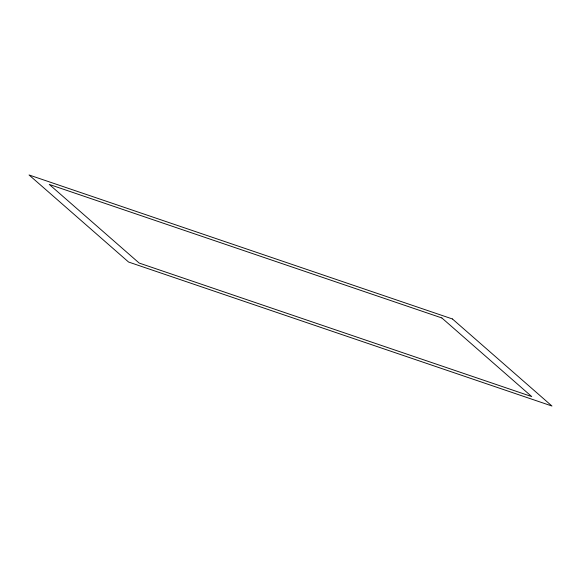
<?xml version="1.0" encoding="UTF-8"?>
<svg xmlns="http://www.w3.org/2000/svg" width="581" height="581" viewBox="0 0 581 581"><rect width="100%" height="100%" fill="white"/><g stroke="black" fill="none" stroke-linecap="round" stroke-linejoin="round"><path stroke-width="0.87" d="M452.425 318.969L29.05 174.975L128.575 262.031L551.95 406.025L452.425 318.969M441.85 317.952L49.276 184.431L139.149 263.048L531.724 396.569L441.85 317.952"/></g></svg>
